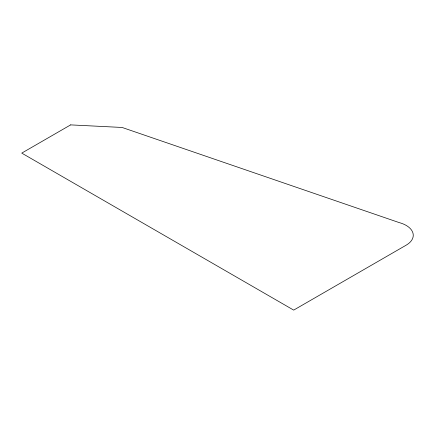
<?xml version="1.0" encoding="UTF-8"?>
<svg xmlns="http://www.w3.org/2000/svg" width="435" height="435" viewBox="0 0 435 435"><rect width="100%" height="100%" fill="white"/><g stroke="black" fill="none" stroke-linecap="round" stroke-linejoin="round"><path stroke-width="0.65" d="M70.639 124.888L21.75 153.115L293.685 310.111L406.159 245.177A24.224 13.985 0 0 0 399.178 222.589L122.137 127.466L70.639 124.888"/></g></svg>
